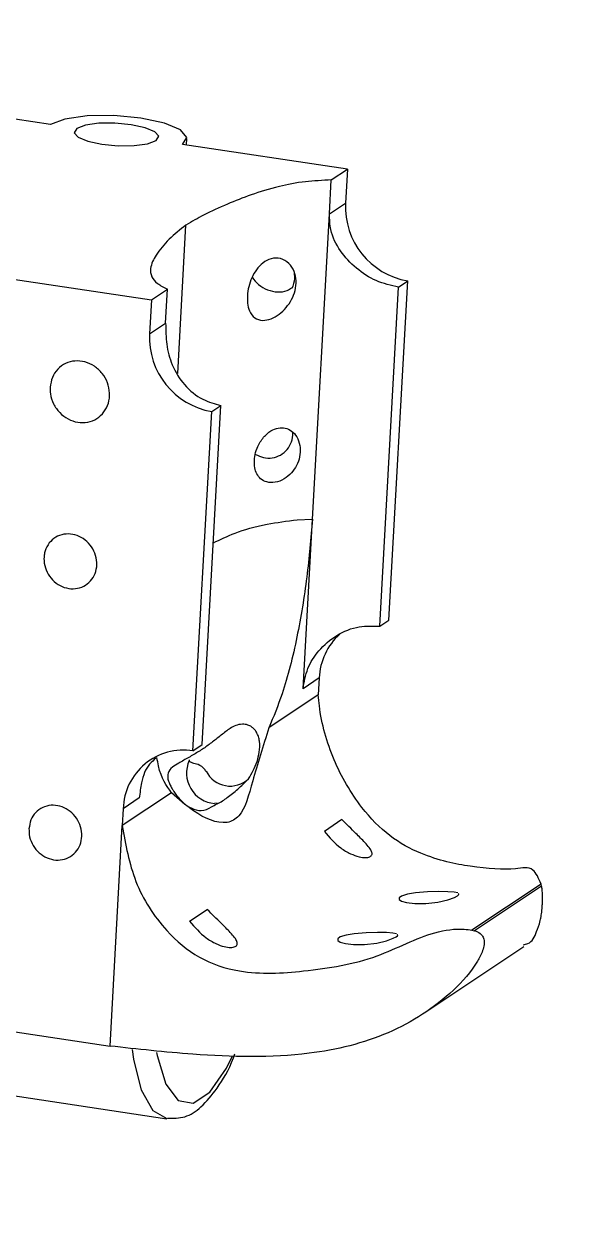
# Model space of a CAD drawing. Header units: millimetres. Extents: x 0 to 1189, y 0 to 841.
# Drawn here: x 629.39 to 632.59, y 547.24 to 554.09 of the extents above; entities that cross this region are included whole.
import ezdxf

# ---------------------------------------------------------------- set-up
doc = ezdxf.new("R2010")
doc.units = ezdxf.units.MM
doc.layers.get('0').update_dxf_attribs({"lineweight": 18})
doc.layers.add('尺寸线层', color=3, linetype='Continuous', lineweight=18)
doc.dimstyles.new('ISO-25', dxfattribs={"dimtxt": 2.5, "dimasz": 2.5, "dimexe": 1.25, "dimexo": 0.625, "dimtad": 1, "dimtxsty": 'Standard', "dimcen": 2.5, "dimdle": 5, "dimadec": 0, "dimazin": 0, "dimtfac": 1, "dimtmove": 0, "dimatfit": 3, "dimfxl": 1, "dimarcsym": 0})

# ---------------------------------------------------------------- blocks, each defined once
blk = doc.blocks.new('*X16')
at = {"layer": '尺寸线层', "linetype": 'Continuous'}
for points in [[(668.6687, 617.1299), (668.6299, 612.9938), (667.2905, 613.2299)], [(655.1602, 540.5189), (656.5383, 544.4188), (655.199, 544.6549)]]:
    blk.add_hatch(color=0, dxfattribs=at).paths.add_polyline_path(points, flags=0)
at = {"layer": '尺寸线层', "color": 0, "linetype": 'Continuous'}
for p, q in [((666.5541, 617.5027), (670.6383, 616.7826)), ((668.6687, 617.1299), (655.1602, 540.5189)), ((625.2283, 545.7966), (657.1298, 540.1716))]:
    blk.add_line(p, q, dxfattribs=at)
at = {"layer": '尺寸线层', "color": 0, "insert": (658.4206, 579.4404), "char_height": 3.5, "width": 28.938547, "attachment_point": 5, "rotation": 80.00005}
blk.add_mtext('388,96', dxfattribs=at)

msp = doc.modelspace()

# ---------------------------------------------------------------- linework, layer by layer
at = {"color": 7, "linetype": 'Continuous', "lineweight": 15}
for p, q in [((629.5353, 553.518), (628.9736, 553.6025)), ((631.2203, 553.2643), (630.2842, 553.4052)), ((630.307, 553.4018), (630.3091, 553.4394)), ((631.1291, 553.2034), (631.2203, 553.2643)), ((631.2203, 553.2643), (631.2097, 553.0718)), ((631.1184, 553.0109), (631.1291, 553.2034)), ((631.1184, 553.0109), (631.2097, 553.0718)), ((631.0223, 551.2782), (631.1184, 553.0109)), ((629.1721, 552.6633), (630.1083, 552.5224)), ((631.456, 550.7054), (631.5628, 552.6304)), ((631.5106, 552.5956), (631.5628, 552.6304)), ((630.1083, 552.5224), (630.1995, 552.5833)), ((630.1889, 552.3908), (630.1995, 552.5833)), ((631.4039, 550.6706), (631.5106, 552.5956)), ((630.1083, 552.5224), (630.0976, 552.3299)), ((630.0976, 552.3299), (630.1889, 552.3908)), ((630.3439, 549.9635), (630.4507, 551.8885)), ((630.3961, 549.9983), (630.5028, 551.9233)), ((630.4507, 551.8885), (630.5028, 551.9233)), ((630.9356, 551.2743), (631.0202, 551.2784)), ((630.9689, 550.3159), (631.0223, 551.2782)), ((631.0202, 551.2784), (631.0223, 551.2784)), ((631.4039, 550.6706), (631.456, 550.7054)), ((631.0602, 550.3768), (630.9689, 550.3159)), ((631.0602, 550.3768), (631.0549, 550.2805)), ((631.0549, 550.2805), (630.7749, 550.0938)), ((630.3439, 549.9635), (630.3961, 549.9983)), ((630.2229, 549.7255), (629.9428, 549.5387)), ((630.0394, 549.6958), (629.9481, 549.6349)), ((629.9481, 549.6349), (629.9428, 549.5387)), ((630.4816, 549.6666), (630.4667, 549.6644)), ((631.1895, 549.5727), (631.0895, 549.506)), ((629.8734, 548.2874), (629.9428, 549.5387)), ((632.3195, 549.2072), (631.9272, 548.9455)), ((632.3221, 549.1959), (631.942, 548.9423)), ((632.3221, 549.1959), (632.3195, 549.2072)), ((630.325, 548.9959), (630.425, 549.0626)), ((631.9272, 548.9455), (631.942, 548.9423)), ((631.6604, 548.4776), (632.2226, 548.8526)), ((629.1245, 548.4002), (629.8734, 548.2874)), ((628.7256, 548.0967), (630.1952, 547.8754))]:
    msp.add_line(p, q, dxfattribs=at)
at = {"color": 8, "linetype": 'Continuous', "lineweight": 15}
msp.add_line((630.2575, 552.1045), (630.3042, 552.9475), dxfattribs=at)
at = {"color": 7, "linetype": 'Continuous', "lineweight": 15}
for points in [[(630.2842, 553.4052), (630.3089, 553.445), (630.2728, 553.4873), (630.1814, 553.5257), (630.0487, 553.5543), (629.8948, 553.5688), (629.7432, 553.567), (629.617, 553.5492), (629.5353, 553.518)], [(629.8263, 553.4059), (629.9186, 553.3972), (630.0096, 553.3983), (630.0854, 553.409), (630.1344, 553.4278), (630.1492, 553.4516), (630.1276, 553.477), (630.0728, 553.5), (629.9931, 553.5172), (629.9008, 553.5259), (629.8098, 553.5249), (629.7341, 553.5141), (629.685, 553.4954), (629.6702, 553.4715), (629.6919, 553.4462), (629.7467, 553.4231), (629.8263, 553.4059)], [(631.8473, 549.1565), (631.8471, 549.1566), (631.8258, 549.161), (631.7901, 549.1637), (631.7394, 549.1648), (631.6747, 549.163), (631.6061, 549.1568), (631.5612, 549.1491), (631.5276, 549.1387), (631.5133, 549.1283), (631.5138, 549.1186), (631.5276, 549.1095), (631.5566, 549.1015), (631.6031, 549.0961), (631.6657, 549.0961), (631.7342, 549.1039), (631.7905, 549.1174), (631.8277, 549.1311), (631.8449, 549.1403)], [(631.4997, 548.9247), (631.4996, 548.9248), (631.4783, 548.9292), (631.4426, 548.9319), (631.3919, 548.933), (631.3272, 548.9311), (631.2586, 548.9249), (631.2137, 548.9172), (631.1801, 548.9069), (631.1658, 548.8965), (631.1663, 548.8868), (631.1801, 548.8776), (631.2091, 548.8696), (631.2556, 548.8643), (631.3182, 548.8643), (631.3867, 548.8721), (631.443, 548.8855), (631.4802, 548.8993), (631.4974, 548.9084)]]:
    msp.add_lwpolyline(points, dxfattribs=at)
at = {"color": 8, "linetype": 'Continuous', "lineweight": 15}
for points in [[(630.1973, 547.8752), (630.1178, 547.9206), (630.0522, 548.0365), (630.0079, 548.2141), (630.0004, 548.269)], [(630.1372, 548.2505), (630.1404, 548.2331), (630.189, 548.0712), (630.2594, 547.9784), (630.3454, 547.9628), (630.4398, 548.0257), (630.5342, 548.1617), (630.569, 548.2316)]]:
    msp.add_lwpolyline(points, dxfattribs=at)
at = {"color": 7, "linetype": 'Continuous', "lineweight": 15}
for centre, radius, start, end in [((631.6358, 553.0508), 0.4267, 177.18194, 260.13956), ((630.5238, 552.3089), 0.4267, 177.18297, 260.13853), ((631.4157, 550.3618), 0.3558, 132.23249, 177.58828), ((630.2903, 549.6255), 0.3423, 80.98179, 178.4189), ((630.5546, 549.9159), 0.1526, 206.70269, 313.52846)]:
    msp.add_arc(centre, radius, start, end, dxfattribs=at)
at = {"color": 8, "linetype": 'Continuous', "lineweight": 15}
msp.add_arc((630.4796, 549.8363), 0.1724, 155.12679, 265.71363, dxfattribs=at)
at = {"color": 7, "linetype": 'Continuous', "lineweight": 15}
for points, knots in [([(631.1291, 553.2034), (631.0789, 553.2008), (630.967, 553.1952), (630.8142, 553.1643), (630.6714, 553.12), (630.5332, 553.0647), (630.4077, 553.0078), (630.3373, 552.9668), (630.3042, 552.9475)], [0, 0, 0, 0, 0.0979874, 0.218223, 0.3794817, 0.5399329, 0.7166459, 0.873074, 0.873074, 0.873074, 0.873074]), ([(631.5106, 552.5956), (631.4678, 552.6051), (631.382, 552.6241), (631.2665, 552.6998), (631.1756, 552.799), (631.1217, 552.9051), (631.1193, 552.9806), (631.1184, 553.0109)], [0, 0, 0, 0, 0.130272, 0.260474, 0.3925707, 0.5297576, 0.621642, 0.621642, 0.621642, 0.621642]), ([(630.3042, 552.9475), (630.2708, 552.9209), (630.2016, 552.8657), (630.135, 552.7833), (630.0991, 552.7121), (630.1047, 552.6575), (630.1346, 552.6169), (630.1789, 552.5939), (630.1995, 552.5833)], [0, 0, 0, 0, 0.1142856, 0.2367779, 0.3366649, 0.3967307, 0.4454462, 0.4877853, 0.4877853, 0.4877853, 0.4877853]), ([(630.6526, 552.545), (630.6546, 552.5627), (630.6586, 552.598), (630.6773, 552.6501), (630.7042, 552.697), (630.7413, 552.7361), (630.7881, 552.7606), (630.8405, 552.7619), (630.8884, 552.7355), (630.9201, 552.6882), (630.9318, 552.6326), (630.9259, 552.5764), (630.9054, 552.5235), (630.8731, 552.4766), (630.832, 552.4384), (630.7852, 552.4121), (630.7369, 552.4027), (630.6936, 552.4163), (630.6652, 552.4531), (630.6524, 552.4995), (630.6525, 552.531), (630.6526, 552.545)], [0, 0, 0, 0, 0.0436594, 0.0872249, 0.1333179, 0.1860861, 0.2465453, 0.312001, 0.3751709, 0.4304374, 0.4789994, 0.52442, 0.5691458, 0.6149678, 0.6638333, 0.7179945, 0.7788686, 0.8443651, 0.9072603, 0.9522246, 0.9881954, 0.9881954, 0.9881954, 0.9881954]), ([(630.6797, 552.6509), (630.6912, 552.6363), (630.7152, 552.6057), (630.7669, 552.5766), (630.8236, 552.5653), (630.8722, 552.5701), (630.8958, 552.5852), (630.9039, 552.5903)], [0, 0, 0, 0, 0.0530071, 0.1109934, 0.1689803, 0.226966, 0.2571015, 0.2571015, 0.2571015, 0.2571015]), ([(630.9164, 552.6862), (630.9165, 552.6855), (630.9174, 552.6773), (630.9243, 552.6369), (630.9119, 552.6057), (630.9049, 552.588)], [0, 0, 0, 0, 0.003995, 0.0459195, 0.1006171, 0.1006171, 0.1006171, 0.1006171]), ([(630.1889, 552.3908), (630.1893, 552.3505), (630.19, 552.2703), (630.2234, 552.147), (630.2909, 552.036), (630.3904, 551.9539), (630.4676, 551.9329), (630.5028, 551.9233)], [0, 0, 0, 0, 0.1173503, 0.2341076, 0.3670191, 0.5027717, 0.6163371, 0.6163371, 0.6163371, 0.6163371]), ([(629.5333, 552.0266), (629.5362, 552.0458), (629.5421, 552.0842), (629.574, 552.1317), (629.619, 552.1647), (629.6737, 552.1792), (629.7314, 552.1737), (629.7858, 552.1487), (629.8308, 552.1071), (629.8612, 552.0535), (629.8736, 551.9941), (629.8667, 551.9355), (629.8411, 551.8843), (629.7999, 551.8463), (629.7476, 551.8257), (629.6901, 551.825), (629.634, 551.8441), (629.5854, 551.881), (629.5503, 551.9313), (629.5335, 551.9825), (629.5333, 552.0144), (629.5333, 552.0266)], [0, 0, 0, 0, 0.057898, 0.115804, 0.173708, 0.231609, 0.289513, 0.347417, 0.405319, 0.463232, 0.521134, 0.57903, 0.636941, 0.694846, 0.752747, 0.810653, 0.86856, 0.926466, 0.984371, 1.042278, 1.078517, 1.078517, 1.078517, 1.078517]), ([(630.6922, 551.6118), (630.6924, 551.5974), (630.6928, 551.5687), (630.7059, 551.533), (630.7283, 551.5043), (630.7628, 551.4857), (630.8089, 551.4835), (630.8598, 551.5024), (630.9032, 551.5382), (630.9338, 551.5824), (630.9515, 551.6322), (630.9548, 551.6853), (630.9416, 551.7354), (630.9136, 551.7738), (630.877, 551.7951), (630.8368, 551.7993), (630.7945, 551.7868), (630.7523, 551.7556), (630.7191, 551.7097), (630.6979, 551.6583), (630.694, 551.6269), (630.6922, 551.6118)], [0, 0, 0, 0, 0.0390079, 0.0778761, 0.120891, 0.1724386, 0.2310175, 0.2880136, 0.3365546, 0.3801461, 0.4243146, 0.4712377, 0.519747, 0.566787, 0.6108741, 0.6544665, 0.7018745, 0.7561525, 0.8153806, 0.8579564, 0.8974277, 0.8974277, 0.8974277, 0.8974277]), ([(630.6979, 551.646), (630.713, 551.6389), (630.7439, 551.6244), (630.7947, 551.6237), (630.8419, 551.6395), (630.8805, 551.6715), (630.9039, 551.7157), (630.9134, 551.7519), (630.9099, 551.771), (630.9096, 551.7728)], [0, 0, 0, 0, 0.0477096, 0.0981511, 0.1485939, 0.1990393, 0.2494757, 0.2999251, 0.3050069, 0.3050069, 0.3050069, 0.3050069]), ([(630.4596, 551.1435), (630.4981, 551.1625), (630.5792, 551.2024), (630.7363, 551.2496), (630.8766, 551.267), (630.9356, 551.2743)], [0, 0, 0, 0, 0.1709277, 0.3599015, 0.4968903, 0.4968903, 0.4968903, 0.4968903]), ([(631.0223, 551.2781), (631.0128, 551.1689), (630.9935, 550.9469), (630.9378, 550.6069), (630.8634, 550.3061), (630.8008, 550.156), (630.7749, 550.0938)], [0, 0, 0, 0, 0.318067, 0.646801, 0.979766, 1.215499, 1.215499, 1.215499, 1.215499]), ([(629.4986, 551.0613), (629.4995, 551.0698), (629.5022, 551.0954), (629.519, 551.1346), (629.5531, 551.1711), (629.5981, 551.1926), (629.6487, 551.1967), (629.6993, 551.1831), (629.7441, 551.1532), (629.7782, 551.1104), (629.7976, 551.0595), (629.8002, 551.0063), (629.7857, 550.9567), (629.7557, 550.9164), (629.7136, 550.8899), (629.6642, 550.8802), (629.6129, 550.8883), (629.5657, 550.9134), (629.5278, 550.9527), (629.5035, 551.0016), (629.4977, 551.0395), (629.4985, 551.059), (629.4986, 551.0613)], [0, 0, 0, 0, 0.0254611, 0.0769376, 0.1284131, 0.1798858, 0.2313589, 0.282834, 0.3343046, 0.3857803, 0.4372592, 0.4887253, 0.54021, 0.5916796, 0.6431537, 0.6946288, 0.7460995, 0.7975788, 0.8490491, 0.9005182, 0.9519941, 0.9587848, 0.9587848, 0.9587848, 0.9587848]), ([(630.9689, 550.3159), (630.9753, 550.3546), (630.9881, 550.4319), (631.0583, 550.5389), (631.1576, 550.625), (631.2804, 550.675), (631.3649, 550.672), (631.4039, 550.6706)], [0, 0, 0, 0, 0.1175125, 0.2344578, 0.3686365, 0.5062659, 0.6241899, 0.6241899, 0.6241899, 0.6241899]), ([(632.3195, 549.2072), (632.3059, 549.2393), (632.2746, 549.3134), (632.1531, 549.2837), (631.9508, 549.2972), (631.6838, 549.3507), (631.4573, 549.4705), (631.279, 549.655), (631.1323, 549.9092), (631.068, 550.1356), (631.0567, 550.2601), (631.0549, 550.2805)], [0, 0, 0, 0, 0.159382, 0.366984, 0.728629, 1.023642, 1.192509, 1.361651, 1.588188, 1.81896, 1.864377, 1.864377, 1.864377, 1.864377]), ([(630.6598, 549.8052), (630.6772, 549.8354), (630.702, 549.8782), (630.7219, 549.9542), (630.7247, 550.0034), (630.7162, 550.0437), (630.7058, 550.0679), (630.6917, 550.0871), (630.6748, 550.1016), (630.6508, 550.113), (630.6034, 550.1169), (630.5641, 550.0976), (630.5382, 550.0785), (630.5299, 550.0724)], [0, 0, 0, 0, 0.1171299, 0.1664189, 0.2161082, 0.234834, 0.2537146, 0.2679109, 0.2820929, 0.3018306, 0.3353516, 0.4342129, 0.4809032, 0.4809032, 0.4809032, 0.4809032]), ([(630.7749, 550.0938), (630.7424, 549.9912), (630.6827, 549.8023), (630.6318, 549.5969), (630.5089, 549.5337), (630.3535, 549.6064), (630.2624, 549.6895), (630.2229, 549.7255)], [0, 0, 0, 0, 0.2418688, 0.445408, 0.5483154, 0.7888022, 0.972764, 0.972764, 0.972764, 0.972764]), ([(630.5299, 550.0724), (630.5215, 550.0657), (630.4958, 550.0452), (630.455, 550.0142), (630.4211, 549.9891), (630.4042, 549.9765)], [0, 0, 0, 0, 0.0311281, 0.0946142, 0.1581021, 0.1581021, 0.1581021, 0.1581021]), ([(630.4042, 549.9765), (630.3953, 549.9709), (630.368, 549.9536), (630.3195, 549.9253), (630.2817, 549.904), (630.2628, 549.8934)], [0, 0, 0, 0, 0.0317066, 0.0978927, 0.1640795, 0.1640795, 0.1640795, 0.1640795]), ([(630.134, 549.922), (630.1213, 549.9111), (630.0805, 549.8765), (630.0515, 549.7987), (630.0429, 549.7253), (630.0394, 549.6958)], [0, 0, 0, 0, 0.0542229, 0.1733384, 0.2531125, 0.2531125, 0.2531125, 0.2531125]), ([(630.2229, 549.7255), (630.1936, 549.7649), (630.1585, 549.8121), (630.1422, 549.9088), (630.1396, 549.9247)], [0, 0, 0, 0, 0.1825568, 0.2185101, 0.2185101, 0.2185101, 0.2185101]), ([(630.2628, 549.8934), (630.2502, 549.8861), (630.225, 549.8716), (630.2041, 549.8474), (630.1994, 549.8203), (630.2018, 549.8005), (630.2095, 549.7785), (630.2194, 549.7582), (630.2325, 549.7363), (630.2504, 549.7107), (630.2789, 549.6768), (630.3173, 549.6437), (630.3451, 549.6338), (630.3611, 549.6281)], [0, 0, 0, 0, 0.0605372, 0.1206196, 0.1418221, 0.1631662, 0.1761956, 0.189326, 0.2009956, 0.2172909, 0.2435856, 0.2944116, 0.3637552, 0.3637552, 0.3637552, 0.3637552]), ([(630.4186, 549.8466), (630.4146, 549.852), (630.3934, 549.8802), (630.3661, 549.8865), (630.3396, 549.8946), (630.3272, 549.9004), (630.323, 549.9055), (630.3244, 549.9106), (630.325, 549.9128)], [0, 0, 0, 0, 0.0107763, 0.0570663, 0.0914035, 0.108946, 0.1163818, 0.1221996, 0.1221996, 0.1221996, 0.1221996]), ([(630.5118, 549.6786), (630.5207, 549.6849), (630.549, 549.7049), (630.5988, 549.7435), (630.6394, 549.7846), (630.6598, 549.8052)], [0, 0, 0, 0, 0.0366383, 0.1157659, 0.1951769, 0.1951769, 0.1951769, 0.1951769]), ([(629.4132, 549.5213), (629.4158, 549.5384), (629.4211, 549.5725), (629.4494, 549.6147), (629.4894, 549.6441), (629.538, 549.657), (629.5893, 549.652), (629.6377, 549.6298), (629.6776, 549.5928), (629.7047, 549.5452), (629.7157, 549.4924), (629.7096, 549.4403), (629.6869, 549.3948), (629.6502, 549.361), (629.6037, 549.3428), (629.5526, 549.3421), (629.5027, 549.3591), (629.4596, 549.3919), (629.4283, 549.4366), (629.4134, 549.4821), (629.4133, 549.5104), (629.4132, 549.5213)], [0, 0, 0, 0, 0.0514665, 0.1029338, 0.1544089, 0.2058793, 0.2573483, 0.3088185, 0.3602831, 0.4117578, 0.4632309, 0.5146935, 0.5661632, 0.6176403, 0.6691095, 0.7205773, 0.7720498, 0.823523, 0.8749925, 0.9264571, 0.9586758, 0.9586758, 0.9586758, 0.9586758]), ([(630.3611, 549.6281), (630.3713, 549.6259), (630.404, 549.6189), (630.4487, 549.6455), (630.4907, 549.6675), (630.5118, 549.6786)], [0, 0, 0, 0, 0.0301005, 0.0966541, 0.1636907, 0.1636907, 0.1636907, 0.1636907]), ([(631.0895, 549.506), (631.1185, 549.4723), (631.1618, 549.4221), (631.2353, 549.3787), (631.2847, 549.361), (631.3238, 549.356), (631.3498, 549.3606), (631.3616, 549.3728), (631.3598, 549.3906), (631.3454, 549.414), (631.3153, 549.4483), (631.2609, 549.5015), (631.216, 549.5463), (631.1895, 549.5727)], [0, 0, 0, 0, 0.110792, 0.1651529, 0.2110793, 0.2496493, 0.2883496, 0.3238644, 0.3586674, 0.3952031, 0.4361841, 0.5006422, 0.5934087, 0.5934087, 0.5934087, 0.5934087]), ([(629.9428, 549.5387), (629.9616, 549.4312), (629.9994, 549.2161), (630.1645, 548.9563), (630.3729, 548.7783), (630.647, 548.6889), (630.998, 548.7098), (631.3784, 548.7719), (631.6683, 548.9329), (631.8483, 548.9565), (631.9127, 548.9475), (631.9272, 548.9455)], [0, 0, 0, 0, 0.319887, 0.639913, 0.870447, 1.102115, 1.454639, 1.876666, 2.240414, 2.437365, 2.494981, 2.494981, 2.494981, 2.494981]), ([(631.8449, 549.1403), (631.8497, 549.1438), (631.8563, 549.1487), (631.8523, 549.1517), (631.8512, 549.1525)], [0, 0, 0, 0, 0.01226743, 0.01692949, 0.01692949, 0.01692949, 0.01692949]), ([(632.2181, 548.8629), (632.2273, 548.8645), (632.2674, 548.8715), (632.2897, 548.9247), (632.3122, 548.9816), (632.3209, 549.0291), (632.3249, 549.061), (632.3272, 549.0934), (632.328, 549.1204), (632.3277, 549.1485), (632.3259, 549.1745), (632.3234, 549.1888), (632.3221, 549.1959)], [0, 0, 0, 0, 0.0369385, 0.1602389, 0.2370371, 0.2648427, 0.292835, 0.3080146, 0.3233216, 0.3369118, 0.3569014, 0.3766265, 0.3766265, 0.3766265, 0.3766265]), ([(630.325, 548.9959), (630.354, 548.9623), (630.3972, 548.9121), (630.4707, 548.8686), (630.5201, 548.8509), (630.5592, 548.8459), (630.5852, 548.8505), (630.597, 548.8627), (630.5952, 548.8805), (630.5809, 548.904), (630.5508, 548.9382), (630.4964, 548.9915), (630.4515, 549.0362), (630.425, 549.0626)], [0, 0, 0, 0, 0.1107918, 0.1651566, 0.2110755, 0.2496473, 0.2883475, 0.3238622, 0.3586652, 0.3951998, 0.4361815, 0.5006394, 0.5934058, 0.5934058, 0.5934058, 0.5934058]), ([(631.942, 548.9423), (631.9533, 548.9384), (631.9711, 548.9321), (631.9891, 548.9117), (631.9968, 548.8891), (631.9965, 548.8602), (631.9857, 548.8184), (631.9356, 548.7222), (631.7732, 548.5436), (631.4607, 548.3392), (630.9497, 548.215), (630.3987, 548.2295), (630.0291, 548.2703), (629.8734, 548.2874)], [0, 0, 0, 0, 0.04835, 0.076331, 0.104575, 0.128529, 0.162938, 0.227895, 0.443879, 0.896394, 1.358936, 1.997707, 2.462975, 2.462975, 2.462975, 2.462975]), ([(631.4974, 548.9084), (631.5022, 548.912), (631.5088, 548.9169), (631.5048, 548.9198), (631.5037, 548.9206)], [0, 0, 0, 0, 0.01226743, 0.01692949, 0.01692949, 0.01692949, 0.01692949]), ([(630.1992, 547.8786), (630.2328, 547.8781), (630.3035, 547.877), (630.3972, 547.9423), (630.4862, 548.0501), (630.5502, 548.1557), (630.5793, 548.2354), (630.5821, 548.2432)], [0, 0, 0, 0, 0.1124672, 0.235748, 0.3809566, 0.5492423, 0.5673589, 0.5673589, 0.5673589, 0.5673589])]:
    msp.add_open_spline(points, degree=3, knots=knots, dxfattribs=at)

# ---------------------------------------------------------------- dimensions: what is measured, and where the dimension line sits
at = {"layer": '尺寸线层'}
dim = msp.add_linear_dim(base=(655.1602, 540.5189), p1=(666.5541, 617.5027), p2=(625.2283, 545.7966), angle=80.00005, dimstyle='ISO-25', override={"dimtxt": 3.5, "dimasz": 4.08, "dimexe": 2, "dimexo": 0, "dimgap": 1.524, "dimlfac": 5, "dimzin": 0, "dimsah": 1, "dimdle": 8.16, "dimadec": 2, "dimtfill": 1, "dimtolj": 1, "dimtzin": 8}, dxfattribs=at)
dim.commit()
dim.dimension.update_dxf_attribs({"geometry": '*X16', "text_midpoint": (658.4206, 579.4404)})

doc.saveas('drawing.dxf')
